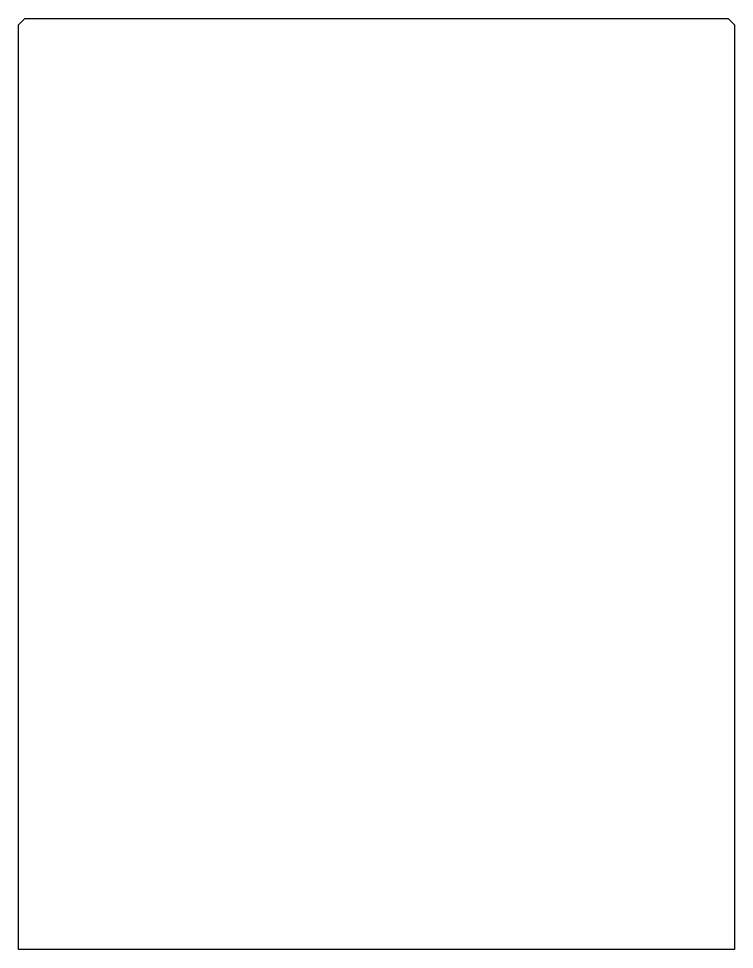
# Model space of a CAD drawing. Header units: millimetres. Extents: x -284 to 284, y 166 to 903.
import ezdxf

# ---------------------------------------------------------------- set-up
doc = ezdxf.new("R2010")
doc.units = ezdxf.units.MM
doc.layers.get('0').update_dxf_attribs({"linetype": 'CONTINUOUS'})

msp = doc.modelspace()

# ---------------------------------------------------------------- linework, layer by layer
msp.add_lwpolyline([(-283.5, 898.5), (-278.5, 903.5), (278.5, 903.5), (283.5, 898.5), (283.5, 166.5), (-283.5, 166.5)], close=True)

doc.saveas('drawing.dxf')
